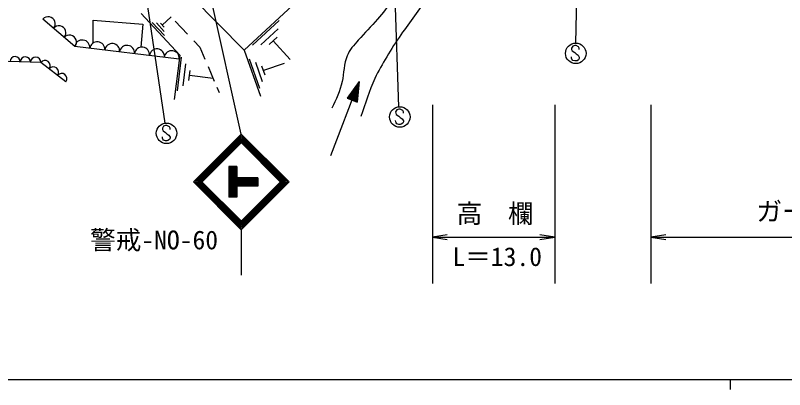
# Model space of a CAD drawing. Units: millimetres, scale not verified. Extents: x -60102783 to 680000, y -72987750 to 380000.
# Drawn here: x 98320 to 173306, y 204000 to 240450 of the extents above; entities that cross this region are included whole.
import ezdxf
from ezdxf.enums import TextEntityAlignment as Align

# ---------------------------------------------------------------- set-up
doc = ezdxf.new("R2010")
doc.units = ezdxf.units.MM
doc.header["$LTSCALE"] = 1000
for name, color, linetype, lineweight in [('M-BGD', 7, 'Continuous', 25), ('M-STR-STR3', 7, 'Continuous', 25), ('M-STR-STRC', 7, 'Continuous', 25), ('M-TTL-BAND', 7, 'Continuous', 25)]:
    doc.layers.add(name, color=color, linetype=linetype, lineweight=lineweight)
doc.styles.add('ＭＳ ゴシック', font='')
doc.styles.get('ＭＳ ゴシック').set_extended_font_data('MS Gothic')

# ---------------------------------------------------------------- blocks, each defined once
blk = doc.blocks.new('open_arrow')
at = {"color": 0, "linetype": 'Continuous', "lineweight": -2}
blk.add_lwpolyline([(7.5, 1.25), (0, 0), (7.5, -1.25)], dxfattribs=at)

msp = doc.modelspace()

# ---------------------------------------------------------------- linework, layer by layer
at = {"layer": 'M-BGD'}
for p, q in [((110671, 247147), (120621, 237076)), ((120621, 237076), (128728, 244558)), ((104118, 237410), (101002, 240088)), ((105916, 237774), (105919, 239990)), ((105919, 239990), (110738, 239601)), ((110592, 240623), (114341, 236583)), ((113522, 240317), (112632, 239487)), ((110738, 239601), (110558, 237353)), ((112842, 238497), (111662, 239767)), ((112832, 238897), (112062, 239727)), ((112812, 239297), (112452, 239677)), ((113911, 239897), (115112, 238617)), ((121422, 237547), (124022, 239947)), ((122242, 237577), (123932, 239137)), ((115725, 237962), (116288, 237362)), ((123052, 237607), (123832, 238327)), ((125122, 236147), (123442, 237967)), ((114293, 236193), (104118, 237410)), ((116288, 237362), (116794, 236181)), ((120621, 237076), (122202, 232594)), ((114341, 236583), (113805, 232250)), ((114112, 233087), (114512, 236367)), ((100797, 235865), (95796, 236004)), ((103245, 233976), (100797, 235865)), ((114672, 233597), (114942, 235737)), ((117097, 235476), (117711, 234042)), ((122152, 233337), (121142, 236197)), ((122412, 233987), (121752, 235847)), ((122662, 234637), (122352, 235497)), ((124512, 235777), (122512, 235067)), ((115232, 234107), (115362, 235097)), ((117592, 234317), (115302, 234607)), ((129077, 226809), (131832, 234002)), ((131832, 234002), (130657, 232383)), ((131832, 234002), (131624, 232013)), ((131801, 233960), (131826, 233950)), ((117965, 233448), (118187, 232931)), ((131254, 233206), (131730, 233024)), ((131285, 233248), (131735, 233075)), ((131315, 233289), (131741, 233127)), ((131346, 233331), (131746, 233178)), ((131376, 233373), (131751, 233230)), ((131406, 233415), (131757, 233281)), ((131437, 233457), (131762, 233333)), ((131467, 233499), (131767, 233384)), ((131497, 233541), (131773, 233435)), ((131528, 233583), (131778, 233487)), ((131558, 233625), (131783, 233538)), ((131589, 233667), (131789, 233590)), ((131619, 233709), (131794, 233641)), ((131649, 233750), (131800, 233693)), ((131680, 233792), (131805, 233744)), ((131710, 233834), (131810, 233796)), ((131741, 233876), (131816, 233847)), ((131771, 233918), (131821, 233899)), ((130738, 232493), (131638, 232148)), ((130768, 232535), (131644, 232200)), ((130798, 232577), (131649, 232251)), ((130829, 232619), (131655, 232303)), ((130859, 232661), (131660, 232354)), ((130890, 232703), (131665, 232406)), ((130920, 232745), (131671, 232457)), ((130950, 232787), (131676, 232509)), ((130981, 232829), (131681, 232560)), ((131011, 232870), (131687, 232612)), ((131042, 232912), (131692, 232663)), ((131072, 232954), (131698, 232715)), ((131102, 232996), (131703, 232766)), ((131133, 233038), (131708, 232818)), ((131163, 233080), (131714, 232869)), ((131194, 233122), (131719, 232921)), ((131224, 233164), (131724, 232972)), ((130657, 232383), (131624, 232013)), ((130677, 232410), (131628, 232045)), ((130707, 232451), (131633, 232097))]:
    msp.add_line(p, q, dxfattribs=at)
for centre, radius, start, end in [((101521, 239641), 685, 319.32506, 139.32506), ((102560, 238749), 685, 319.32506, 139.32506), ((103598, 237856), 685, 319.32506, 139.32506), ((104844, 237323), 732, 353.17884, 173.17884), ((106298, 237149), 732, 353.17884, 173.17884), ((107752, 236976), 732, 353.17884, 173.17884), ((109205, 236802), 732, 353.17884, 173.17884), ((110659, 236628), 732, 353.17884, 173.17884), ((112112, 236454), 732, 353.17884, 173.17884), ((113566, 236280), 732, 353.17884, 173.17884), ((98296, 235935), 500, 358.39774, 178.39774), ((99297, 235907), 500, 358.39774, 178.39774), ((100297, 235879), 500, 358.39774, 178.39774), ((101205, 235550), 515, 322.35238, 142.35238), ((102021, 234920), 515, 322.35238, 142.35238), ((102837, 234291), 515, 322.35238, 142.35238)]:
    msp.add_arc(centre, radius, start, end, dxfattribs=at)
for points, knots in [([(140205, 265952), (140485, 265392), (140766, 264833), (140813, 264246), (140855, 263723), (140711, 263178), (140619, 262641), (140525, 262086), (140486, 261539), (140484, 260977), (140482, 260477), (140509, 259966), (140677, 259506), (140888, 258929), (141322, 258434), (141548, 257862), (141718, 257431), (141771, 256956), (141819, 256488), (141866, 256021), (141907, 255561), (141896, 255095), (141885, 254617), (141818, 254133), (141664, 253682), (141453, 253065), (141078, 252509), (140658, 251999), (139840, 251006), (138851, 250186), (138098, 249165), (137652, 248560), (137289, 247884), (137006, 247183), (136645, 246288), (136415, 245353), (136117, 244434), (135844, 243593), (135514, 242766), (135065, 242008), (134654, 241312), (134143, 240673), (133610, 240067), (133006, 239381), (132374, 238736), (131750, 238045), (131322, 237572), (130898, 237076), (130658, 236509), (130333, 235740), (130347, 234840), (130173, 234002), (129984, 233090), (129573, 232252), (129162, 231414)], [0, 0, 0, 0, 1, 1, 1, 2, 2, 2, 3, 3, 3, 4, 4, 4, 5, 5, 5, 6, 6, 6, 7, 7, 7, 8, 8, 8, 9, 9, 9, 10, 10, 10, 11, 11, 11, 12, 12, 12, 13, 13, 13, 14, 14, 14, 15, 15, 15, 16, 16, 16, 17, 17, 17, 18, 18, 18, 18]), ([(147198, 259440), (147057, 259317), (146916, 259194), (146820, 259048), (146578, 258684), (146613, 258177), (146596, 257705), (146580, 257270), (146522, 256865), (146435, 256460), (146260, 255644), (145971, 254829), (145581, 254078), (145124, 253197), (144528, 252403), (143949, 251599), (143559, 251059), (143177, 250515), (142800, 249967), (142355, 249320), (141915, 248669), (141500, 248002), (140837, 246938), (140236, 245837), (139686, 244707), (139291, 243896), (138923, 243070), (138477, 242289), (137733, 240984), (136774, 239806), (135908, 238571), (135418, 237872), (134957, 237156), (134517, 236425), (134103, 235736), (133707, 235035), (133369, 234309), (132812, 233114), (132410, 231853), (132008, 230591)], [0, 0, 0, 0, 1, 1, 1, 2, 2, 2, 3, 3, 3, 4, 4, 4, 5, 5, 5, 6, 6, 6, 7, 7, 7, 8, 8, 8, 9, 9, 9, 10, 10, 10, 11, 11, 11, 12, 12, 12, 13, 13, 13, 13])]:
    msp.add_open_spline(points, degree=3, knots=knots, dxfattribs=at)
at = {"layer": 'M-STR-STR3'}
for p, q in [((138971, 231751), (138971, 214337)), ((150894, 231751), (150894, 214337)), ((160272, 231751), (160272, 214337)), ((138971, 218848), (150894, 218848)), ((160272, 218848), (197028, 218848))]:
    msp.add_line(p, q, dxfattribs=at)
at = {"layer": 'M-STR-STRC'}
for p, q in [((153782, 268267), (152906, 237750)), ((134595, 265244), (135653, 231546)), ((120344, 228897), (113139, 261037)), ((108497, 259434), (112883, 229951)), ((152661, 237448), (152537, 237264)), ((152537, 237264), (152540, 237132)), ((152540, 237132), (152603, 237003)), ((152603, 237003), (152858, 236821)), ((152853, 237514), (152661, 237448)), ((152974, 237511), (152853, 237514)), ((153225, 237393), (152974, 237511)), ((153288, 237261), (153225, 237393)), ((153288, 237132), (153288, 237261)), ((152540, 236284), (152537, 236405)), ((152579, 236181), (152540, 236284)), ((152858, 236821), (152987, 236690)), ((152987, 236690), (153167, 236574)), ((153167, 236574), (153293, 236374)), ((153288, 236263), (153227, 236131)), ((153293, 236374), (153288, 236263)), ((152664, 236071), (152579, 236181)), ((152851, 236010), (152664, 236071)), ((152985, 236010), (152851, 236010)), ((153085, 236039), (152985, 236010)), ((153227, 236131), (153085, 236039)), ((135513, 231253), (135389, 231069)), ((135389, 231069), (135391, 230937)), ((135705, 231319), (135513, 231253)), ((135826, 231316), (135705, 231319)), ((136076, 231198), (135826, 231316)), ((136139, 231066), (136076, 231198)), ((136139, 230937), (136139, 231066)), ((135391, 230089), (135389, 230210)), ((135391, 230937), (135455, 230808)), ((135455, 230808), (135710, 230626)), ((135710, 230626), (135839, 230495)), ((135839, 230495), (136018, 230379)), ((136018, 230379), (136145, 230179)), ((112771, 229663), (112647, 229479)), ((112647, 229479), (112649, 229347)), ((112963, 229729), (112771, 229663)), ((113084, 229726), (112963, 229729)), ((113334, 229608), (113084, 229726)), ((113397, 229476), (113334, 229608)), ((113397, 229347), (113397, 229476)), ((135431, 229987), (135391, 230089)), ((135515, 229876), (135431, 229987)), ((135702, 229815), (135515, 229876)), ((135836, 229815), (135702, 229815)), ((135937, 229844), (135836, 229815)), ((136079, 229937), (135937, 229844)), ((136139, 230068), (136079, 229937)), ((136145, 230179), (136139, 230068)), ((112649, 229347), (112713, 229218)), ((112713, 229218), (112968, 229036)), ((112968, 229036), (113097, 228904)), ((113097, 228904), (113276, 228789)), ((113276, 228789), (113403, 228588)), ((115677, 224230), (120344, 228897)), ((115819, 224230), (120344, 228756)), ((120344, 228897), (125011, 224230)), ((120344, 228756), (124870, 224230)), ((112649, 228499), (112647, 228620)), ((112689, 228396), (112649, 228499)), ((112773, 228286), (112689, 228396)), ((112960, 228225), (112773, 228286)), ((113095, 228225), (112960, 228225)), ((113195, 228254), (113095, 228225)), ((113337, 228346), (113195, 228254)), ((113397, 228478), (113337, 228346)), ((113403, 228588), (113397, 228478)), ((115960, 224230), (120344, 228614)), ((116101, 224230), (120344, 228473)), ((116172, 224160), (120415, 228402)), ((116243, 224089), (120485, 228331)), ((116314, 224018), (120556, 228261)), ((120132, 228261), (124375, 224018)), ((120203, 228331), (124445, 224089)), ((120273, 228402), (124516, 224160)), ((120344, 228614), (124728, 224230)), ((120344, 228473), (124587, 224230)), ((119922, 225730), (119122, 225730)), ((119122, 225730), (119122, 222730)), ((119222, 225730), (119222, 222730)), ((119322, 225730), (119322, 222730)), ((119422, 225730), (119422, 222730)), ((119522, 225730), (119522, 222730)), ((119622, 225730), (119622, 222730)), ((119722, 225730), (119722, 222730)), ((119822, 225730), (119822, 222730)), ((119922, 225730), (119922, 222730)), ((115677, 224230), (120344, 219563)), ((115819, 224230), (120344, 219705)), ((115960, 224230), (120344, 219846)), ((116101, 224230), (120344, 219988)), ((116172, 224301), (120415, 220058)), ((116243, 224372), (120485, 220129)), ((116314, 224442), (120556, 220200)), ((121943, 224630), (119922, 224630)), ((121943, 224530), (119922, 224530)), ((121943, 224430), (119922, 224430)), ((121943, 224330), (119922, 224330)), ((121943, 224230), (119922, 224230)), ((120132, 220200), (124375, 224442)), ((120203, 220129), (124445, 224372)), ((120273, 220058), (124516, 224301)), ((120344, 219988), (124587, 224230)), ((120344, 219846), (124728, 224230)), ((120344, 219705), (124870, 224230)), ((120344, 219563), (125011, 224230)), ((121943, 224630), (121943, 223830)), ((121943, 224130), (119922, 224130)), ((121943, 224030), (119922, 224030)), ((121943, 223930), (119922, 223930)), ((121943, 223830), (119922, 223830)), ((119922, 222730), (119122, 222730)), ((120344, 219563), (120344, 215147))]:
    msp.add_line(p, q, dxfattribs=at)
for centre in [(152945, 236751), (135796, 230556), (113054, 228966)]:
    msp.add_circle(centre, 1000, dxfattribs=at)
at = {"layer": 'M-TTL-BAND'}
for p, q in [((40000, 205000), (579000, 205000)), ((168000, 205000), (168000, 204000))]:
    msp.add_line(p, q, dxfattribs=at)

# ---------------------------------------------------------------- block references
at = {"layer": 'M-STR-STR3', "xscale": 193, "yscale": 193}
for p in [(138971, 218848), (160272, 218848)]:
    msp.add_blockref('open_arrow', p, dxfattribs=at)
at = {"layer": 'M-STR-STR3', "xscale": 193, "yscale": 193, "rotation": 180}
msp.add_blockref('open_arrow', (150894, 218848), dxfattribs=at)

# ---------------------------------------------------------------- texts
at = {"layer": 'M-STR-STR3', "style": 'ＭＳ ゴシック'}
for s, p in [('高\u3000欄', (141336, 219683)), ('ガードケーブル', (170556, 219893)), ('L＝13.0', (140921, 215484))]:
    msp.add_text(s, height=1833, dxfattribs=at).set_placement(p, align=Align.BOTTOM_LEFT)
at = {"layer": 'M-STR-STRC', "style": 'ＭＳ ゴシック'}
msp.add_text('警戒-NO-60', height=1833, dxfattribs=at).set_placement((105597, 217109), align=Align.BOTTOM_LEFT)

doc.saveas('drawing.dxf')
